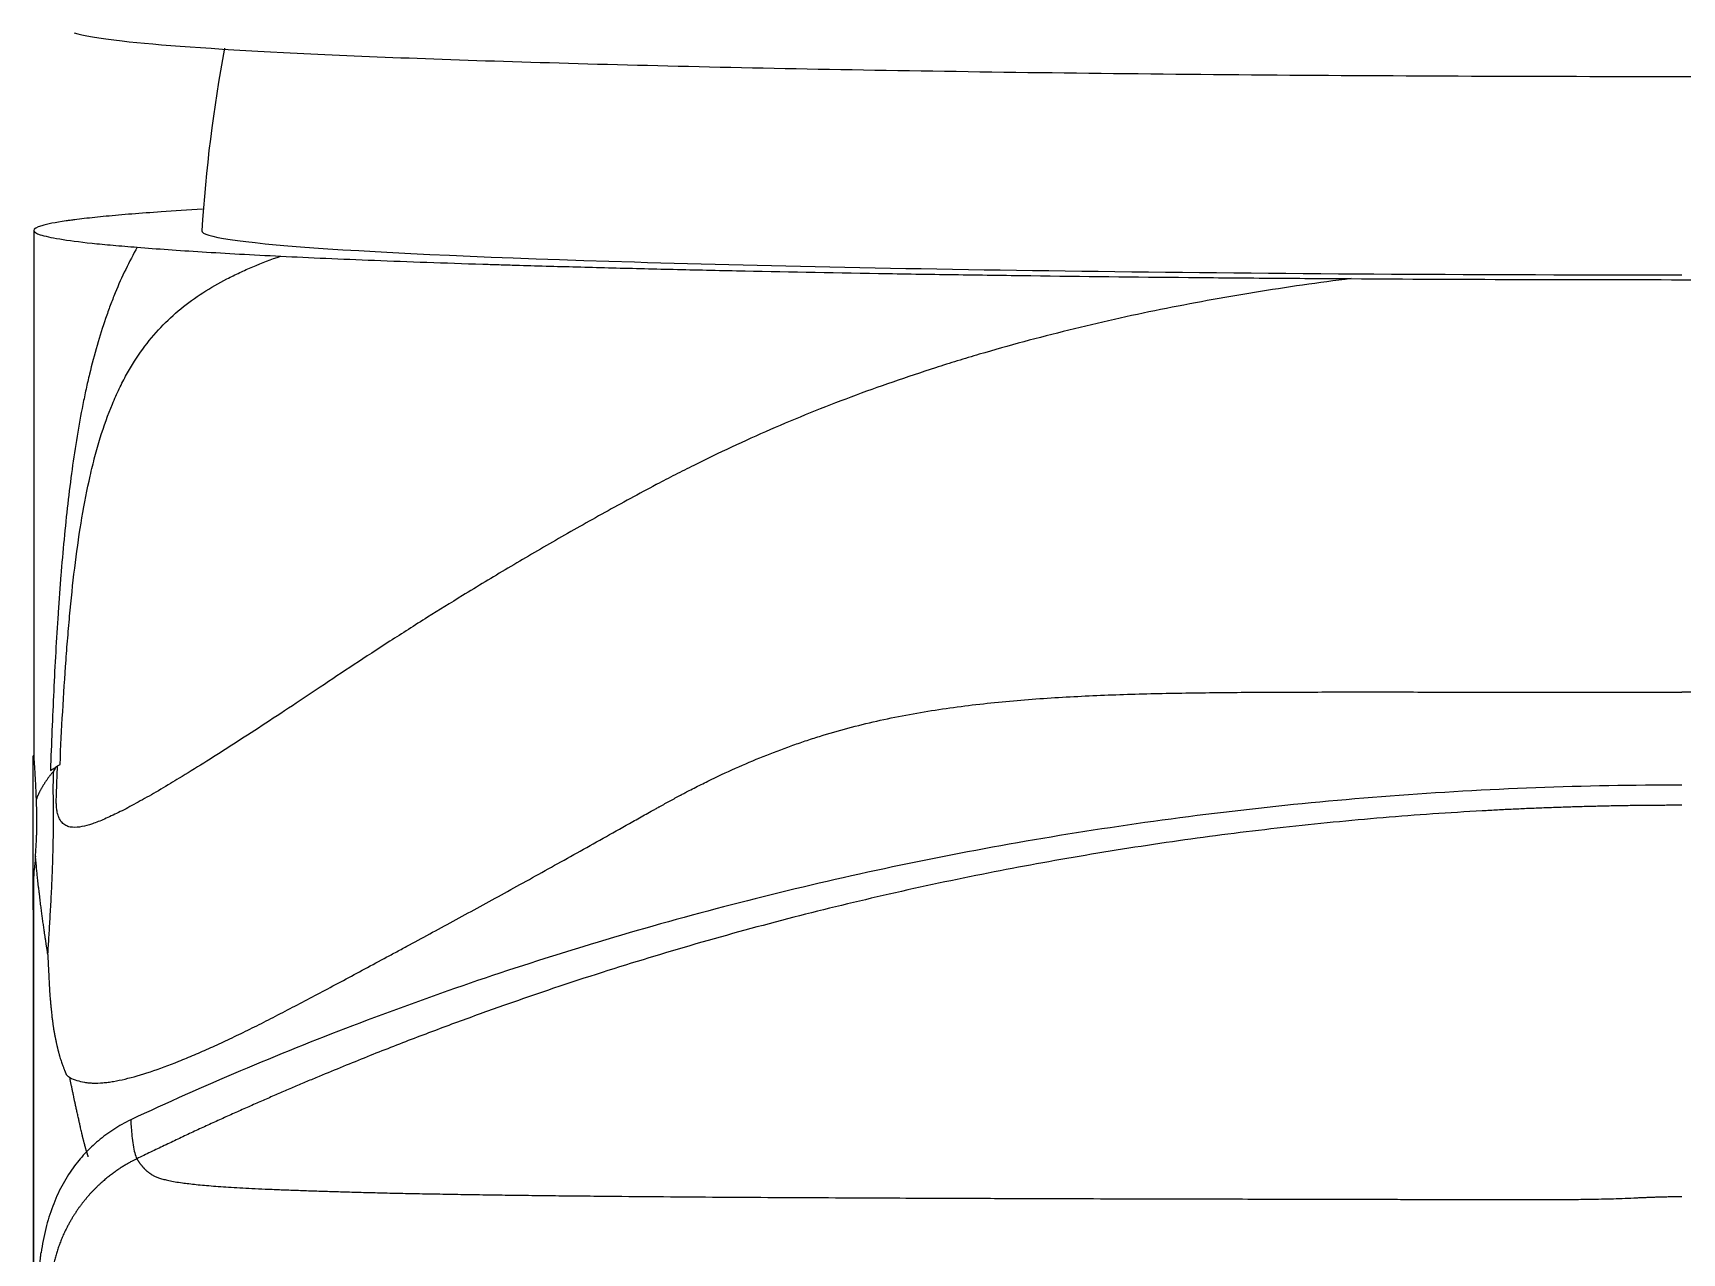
# Model space of a CAD drawing. Extents: x 0 to 790, y 0 to 579.
# Drawn here: x 170.18 to 194.69, y 318.75 to 336.9 of the extents above; entities that cross this region are included whole.
import ezdxf

# ---------------------------------------------------------------- set-up
doc = ezdxf.new("R2010")
doc.units = 0
doc.header["$LTSCALE"] = 10
doc.header["$MEASUREMENT"] = 0
doc.layers.add('1', color=7, linetype='CONTINUOUS')

msp = doc.modelspace()

# ---------------------------------------------------------------- linework, layer by layer
at = {"layer": '1', "color": 7, "linetype": 'Continuous', "lineweight": -3}
for p, q in [((170.193, 326.146), (170.181, 326.146)), ((170.181, 323.858), (170.19, 323.858))]:
    msp.add_line(p, q, dxfattribs=at)
msp.add_arc((194.69, 332.591), 22.042, 169.3342, 176.459, dxfattribs=at)
msp.add_ellipse((194.69, 333.951), major_axis=(-22, 0), ratio=0.029666, start_param=6.281368, end_param=7.853982, dxfattribs=at)
for points, knots in [([(170.793, 336.895), (170.918, 336.855), (171.527, 336.754), (173.668, 336.601), (177.524, 336.452), (182.555, 336.337), (188.411, 336.265), (194.691, 336.241), (200.969, 336.265), (206.83, 336.337), (211.855, 336.452), (215.716, 336.601), (217.854, 336.754), (218.462, 336.855), (218.587, 336.895)], [0, 0, 0, 0, 0.057207, 0.145766, 0.234324, 0.322883, 0.411441, 0.5, 0.588558, 0.677117, 0.765675, 0.854233, 0.942792, 1, 1, 1, 1]), ([(172.702, 334.275), (172.483, 334.262), (171.947, 334.227), (171.505, 334.192), (171.151, 334.158), (171.042, 334.147), (170.893, 334.129), (170.845, 334.124), (170.778, 334.115), (170.756, 334.112), (170.713, 334.106), (170.692, 334.103), (170.512, 334.077), (170.392, 334.053), (170.231, 334.006), (170.191, 333.983), (170.191, 333.959)], [0, 0, 0, 0, 0.133965, 0.350474, 0.350474, 0.458728, 0.458728, 0.512855, 0.512855, 0.539919, 0.539919, 0.566982, 0.566982, 0.783491, 0.783491, 1, 1, 1, 1]), ([(170.191, 333.959), (170.191, 333.937), (170.224, 333.916), (170.353, 333.874), (170.547, 333.832), (170.866, 333.79), (171.154, 333.759), (171.258, 333.749), (171.426, 333.734), (171.484, 333.729), (171.604, 333.719), (171.666, 333.714), (171.73, 333.709)], [0, 0, 0, 0, 0.25, 0.25, 0.5, 0.75, 0.75, 0.875, 0.875, 0.9375, 0.9375, 1, 1, 1, 1]), ([(171.73, 333.709), (171.611, 333.497), (171.501, 333.272), (171.377, 332.968), (171.353, 332.906), (171.317, 332.812), (171.306, 332.78), (171.283, 332.716), (171.226, 332.555), (171.173, 332.387), (171.093, 332.111), (171.056, 331.969), (171.003, 331.749), (170.986, 331.675), (170.961, 331.562), (170.953, 331.524), (170.937, 331.448), (170.929, 331.409), (170.86, 331.062), (170.807, 330.74), (170.715, 330.071), (170.676, 329.724), (170.625, 329.187), (170.609, 329.006), (170.587, 328.729), (170.58, 328.637), (170.567, 328.45), (170.56, 328.356), (170.528, 327.884), (170.507, 327.5), (170.47, 326.722), (170.454, 326.328), (170.44, 325.929)], [0, 0, 0, 0, 0.125, 0.125, 0.15625, 0.15625, 0.171875, 0.171875, 0.1875, 0.25, 0.25, 0.3125, 0.3125, 0.34375, 0.34375, 0.359375, 0.359375, 0.375, 0.375, 0.5, 0.5, 0.625, 0.625, 0.6875, 0.6875, 0.71875, 0.71875, 0.75, 0.75, 0.875, 0.875, 1, 1, 1, 1]), ([(171.73, 333.709), (171.876, 333.697), (172.028, 333.686), (172.349, 333.663), (172.518, 333.652), (173.049, 333.619), (173.438, 333.598), (173.863, 333.577)], [0, 0, 0, 0, 0.25, 0.25, 0.5, 0.5, 1, 1, 1, 1]), ([(170.583, 326.017), (170.594, 326.282), (170.607, 326.544), (170.637, 327.062), (170.653, 327.319), (170.676, 327.635), (170.681, 327.698), (170.691, 327.823), (170.706, 328.01), (170.722, 328.194), (170.757, 328.557), (170.782, 328.793), (170.84, 329.251), (170.872, 329.473), (170.944, 329.902), (170.985, 330.109), (171.041, 330.357), (171.053, 330.406), (171.076, 330.503), (171.089, 330.551), (171.126, 330.693), (171.153, 330.785), (171.235, 331.053), (171.295, 331.22), (171.377, 331.417), (171.393, 331.455), (171.427, 331.531), (171.445, 331.569), (171.498, 331.679), (171.534, 331.749), (171.647, 331.953), (171.727, 332.078), (171.897, 332.31), (171.986, 332.418), (172.175, 332.617), (172.274, 332.709), (172.483, 332.88), (172.592, 332.959), (172.82, 333.106), (172.94, 333.175), (173.095, 333.255), (173.126, 333.271), (173.189, 333.302), (173.285, 333.348), (173.383, 333.391), (173.583, 333.475), (173.721, 333.528), (173.863, 333.577)], [0, 0, 0, 0, 0.0625, 0.0625, 0.125, 0.125, 0.140625, 0.140625, 0.15625, 0.1875, 0.1875, 0.25, 0.25, 0.3125, 0.3125, 0.375, 0.375, 0.390625, 0.390625, 0.40625, 0.40625, 0.4375, 0.4375, 0.5, 0.5, 0.515625, 0.515625, 0.53125, 0.53125, 0.5625, 0.5625, 0.625, 0.625, 0.6875, 0.6875, 0.75, 0.75, 0.8125, 0.8125, 0.875, 0.875, 0.890625, 0.890625, 0.90625, 0.9375, 0.9375, 1, 1, 1, 1]), ([(173.863, 333.577), (174.293, 333.555), (174.758, 333.535), (175.508, 333.505), (176.027, 333.486), (176.58, 333.467), (176.938, 333.456), (177.01, 333.454), (177.155, 333.449), (177.228, 333.447), (177.45, 333.44), (177.599, 333.436), (178.051, 333.423), (178.667, 333.406), (179.629, 333.382), (180.296, 333.367), (181.315, 333.346), (182.02, 333.332), (183.115, 333.314), (183.487, 333.308), (184.243, 333.297), (184.625, 333.292), (185.778, 333.277), (186.56, 333.268), (187.751, 333.257), (188.551, 333.25), (189.364, 333.245), (189.773, 333.242)], [0, 0, 0, 0, 0.125, 0.125, 0.1875, 0.25, 0.25, 0.265625, 0.265625, 0.28125, 0.28125, 0.3125, 0.3125, 0.375, 0.4375, 0.5, 0.5, 0.625, 0.625, 0.6875, 0.6875, 0.75, 0.75, 0.875, 0.875, 0.9375, 1, 1, 1, 1]), ([(189.773, 333.242), (189.289, 333.182), (188.811, 333.114), (187.866, 332.96), (187.4, 332.875), (186.479, 332.689), (186.024, 332.587), (185.126, 332.365), (184.683, 332.246), (184.136, 332.085), (184.027, 332.052), (183.81, 331.986), (183.487, 331.884), (183.169, 331.778), (182.54, 331.56), (182.132, 331.407), (181.333, 331.084), (180.944, 330.914), (180.374, 330.649), (180.187, 330.558), (179.909, 330.42), (179.817, 330.373), (179.634, 330.279), (179.543, 330.231), (179.452, 330.184)], [0, 0, 0, 0, 0.125, 0.125, 0.25, 0.25, 0.375, 0.375, 0.5, 0.5, 0.53125, 0.53125, 0.5625, 0.625, 0.625, 0.75, 0.75, 0.875, 0.875, 0.9375, 0.9375, 0.96875, 0.96875, 1, 1, 1, 1]), ([(189.773, 333.242), (190.584, 333.237), (191.399, 333.233), (193.038, 333.228), (193.862, 333.227), (194.69, 333.227)], [0, 0, 0, 0, 0.5, 0.5, 1, 1, 1, 1]), ([(194.69, 333.227), (195.518, 333.227), (196.342, 333.228), (197.981, 333.233), (198.796, 333.237), (199.608, 333.242)], [0, 0, 0, 0, 0.5, 0.5, 1, 1, 1, 1]), ([(179.452, 330.184), (179.45, 330.182), (179.447, 330.181), (179.185, 330.042), (178.931, 329.904), (178.431, 329.627), (178.186, 329.489), (177.706, 329.213), (177.471, 329.075), (177.011, 328.801), (176.785, 328.665), (176.389, 328.422), (176.215, 328.314), (175.854, 328.087), (175.667, 327.968), (175.302, 327.733), (175.125, 327.617), (174.781, 327.39), (174.614, 327.278), (174.29, 327.061), (174.132, 326.956), (173.825, 326.753), (173.676, 326.655), (173.387, 326.467), (173.247, 326.376), (172.976, 326.202), (172.845, 326.119), (172.593, 325.961), (172.471, 325.886), (172.31, 325.788), (172.267, 325.762), (172.126, 325.677), (172.031, 325.621), (171.85, 325.517), (171.764, 325.469), (171.601, 325.38), (171.524, 325.34), (171.378, 325.268), (171.309, 325.236), (171.18, 325.18), (171.12, 325.156), (171.008, 325.118), (170.956, 325.104), (170.857, 325.085), (170.812, 325.081), (170.744, 325.086), (170.72, 325.09), (170.676, 325.105), (170.657, 325.116), (170.621, 325.144), (170.605, 325.161), (170.585, 325.192), (170.58, 325.2), (170.568, 325.224), (170.561, 325.241), (170.549, 325.28), (170.543, 325.3), (170.536, 325.344), (170.533, 325.365), (170.529, 325.403), (170.529, 325.416), (170.528, 325.439), (170.527, 325.45), (170.527, 325.469), (170.527, 325.478), (170.527, 325.5), (170.528, 325.513), (170.531, 325.625), (170.535, 325.721), (170.541, 325.876), (170.543, 325.934), (170.546, 325.992)], [0, 0, 0, 0, 0.000508, 0.000508, 0.052823, 0.052823, 0.105063, 0.105063, 0.157204, 0.157204, 0.209232, 0.209232, 0.250735, 0.250735, 0.297467, 0.297467, 0.343818, 0.343818, 0.389805, 0.389805, 0.43549, 0.43549, 0.480896, 0.480896, 0.525985, 0.525985, 0.570722, 0.570722, 0.615071, 0.615071, 0.631659, 0.631659, 0.670015, 0.670015, 0.707823, 0.707823, 0.745, 0.745, 0.781442, 0.781442, 0.817028, 0.817028, 0.851616, 0.851616, 0.88639, 0.88639, 0.907025, 0.907025, 0.926147, 0.926147, 0.943556, 0.943556, 0.948965, 0.948965, 0.957904, 0.957904, 0.965074, 0.965074, 0.969821, 0.969821, 0.971935, 0.971935, 0.973466, 0.973466, 0.97468, 0.97468, 0.97659, 0.97659, 0.991186, 0.991186, 1, 1, 1, 1]), ([(179.805, 325.563), (179.807, 325.564), (179.809, 325.565), (179.813, 325.567), (179.82, 325.571), (179.835, 325.578), (179.864, 325.594), (179.923, 325.625), (180.042, 325.686), (180.279, 325.805), (180.484, 325.901), (180.895, 326.085), (181.171, 326.196), (181.52, 326.321), (181.59, 326.345), (181.73, 326.392), (181.94, 326.46), (182.152, 326.521), (182.577, 326.634), (182.863, 326.698), (183.442, 326.807), (183.734, 326.852), (184.325, 326.927), (184.621, 326.957), (185.218, 327.004), (185.519, 327.023), (185.972, 327.044), (186.124, 327.051), (186.429, 327.061), (186.735, 327.071), (187.043, 327.077), (187.353, 327.083), (187.509, 327.085), (187.978, 327.091), (188.294, 327.093), (188.933, 327.096), (189.256, 327.096), (189.746, 327.097), (189.91, 327.097), (190.158, 327.097), (190.241, 327.097), (190.407, 327.097), (190.491, 327.097), (190.742, 327.096), (190.91, 327.096), (191.249, 327.095), (191.419, 327.095), (191.93, 327.094), (192.272, 327.093), (192.958, 327.093), (193.302, 327.093), (193.994, 327.094), (194.342, 327.094), (194.69, 327.094)], [0, 0, 0, 0, 0.000488, 0.000488, 0.000977, 0.001953, 0.003906, 0.007813, 0.015625, 0.03125, 0.0625, 0.0625, 0.125, 0.125, 0.140625, 0.140625, 0.15625, 0.1875, 0.1875, 0.25, 0.25, 0.3125, 0.3125, 0.375, 0.375, 0.4375, 0.4375, 0.46875, 0.46875, 0.5, 0.53125, 0.53125, 0.5625, 0.5625, 0.625, 0.625, 0.6875, 0.6875, 0.71875, 0.71875, 0.734375, 0.734375, 0.75, 0.75, 0.78125, 0.78125, 0.8125, 0.8125, 0.875, 0.875, 0.9375, 0.9375, 1, 1, 1, 1]), ([(209.576, 325.563), (209.573, 325.564), (209.571, 325.565), (209.567, 325.567), (209.561, 325.571), (209.546, 325.578), (209.516, 325.594), (209.457, 325.625), (209.339, 325.686), (209.101, 325.805), (208.897, 325.901), (208.486, 326.085), (208.209, 326.196), (207.861, 326.321), (207.791, 326.345), (207.651, 326.392), (207.441, 326.46), (207.229, 326.521), (206.803, 326.634), (206.517, 326.698), (205.939, 326.807), (205.647, 326.852), (205.056, 326.927), (204.759, 326.957), (204.162, 327.004), (203.862, 327.023), (203.408, 327.044), (203.257, 327.051), (202.952, 327.061), (202.646, 327.071), (202.337, 327.077), (202.027, 327.083), (201.872, 327.085), (201.403, 327.091), (201.087, 327.093), (200.448, 327.096), (200.125, 327.096), (199.635, 327.097), (199.471, 327.097), (199.223, 327.097), (199.14, 327.097), (198.973, 327.097), (198.89, 327.097), (198.639, 327.096), (198.47, 327.096), (198.131, 327.095), (197.961, 327.095), (197.451, 327.094), (197.109, 327.093), (196.423, 327.093), (196.078, 327.093), (195.386, 327.094), (195.039, 327.094), (194.69, 327.094)], [0, 0, 0, 0, 0.000488, 0.000488, 0.000977, 0.001953, 0.003906, 0.007813, 0.015625, 0.03125, 0.0625, 0.0625, 0.125, 0.125, 0.140625, 0.140625, 0.15625, 0.1875, 0.1875, 0.25, 0.25, 0.3125, 0.3125, 0.375, 0.375, 0.4375, 0.4375, 0.46875, 0.46875, 0.5, 0.53125, 0.53125, 0.5625, 0.5625, 0.625, 0.625, 0.6875, 0.6875, 0.71875, 0.71875, 0.734375, 0.734375, 0.75, 0.75, 0.78125, 0.78125, 0.8125, 0.8125, 0.875, 0.875, 0.9375, 0.9375, 1, 1, 1, 1]), ([(170.181, 324.076), (170.181, 324.121), (170.181, 324.17), (170.181, 324.253), (170.181, 324.281), (170.181, 324.326), (170.181, 324.341), (170.181, 324.373), (170.181, 324.388), (170.181, 324.468), (170.181, 324.535), (170.181, 324.623), (170.181, 324.641), (170.181, 324.677), (170.181, 324.695), (170.181, 324.75), (170.181, 324.786), (170.181, 324.897), (170.181, 324.971), (170.181, 325.065), (170.181, 325.084), (170.181, 325.122), (170.181, 325.14), (170.181, 325.196), (170.181, 325.233), (170.181, 325.305), (170.181, 325.359), (170.181, 325.412), (170.181, 325.446), (170.181, 325.464), (170.181, 325.549), (170.181, 325.614), (170.181, 325.704), (170.181, 325.733), (170.181, 325.776), (170.181, 325.79), (170.181, 325.816), (170.181, 325.829), (170.181, 325.893), (170.181, 325.938), (170.181, 325.987), (170.181, 325.996), (170.181, 326.015), (170.181, 326.023), (170.181, 326.048), (170.181, 326.062), (170.181, 326.101), (170.181, 326.12), (170.181, 326.138), (170.181, 326.142), (170.181, 326.145), (170.181, 326.146), (170.181, 326.146)], [0, 0, 0, 0, 0.078154, 0.078154, 0.117231, 0.117231, 0.13677, 0.13677, 0.156308, 0.156308, 0.234462, 0.234462, 0.254001, 0.254001, 0.273539, 0.273539, 0.312616, 0.312616, 0.390771, 0.390771, 0.410309, 0.410309, 0.429848, 0.429848, 0.468925, 0.468925, 0.508002, 0.52754, 0.52754, 0.547079, 0.547079, 0.625233, 0.625233, 0.66431, 0.66431, 0.683848, 0.683848, 0.703387, 0.703387, 0.781541, 0.781541, 0.80108, 0.80108, 0.820618, 0.820618, 0.859695, 0.859695, 0.937849, 0.937849, 0.976926, 0.976926, 1, 1, 1, 1]), ([(170.232, 325.502), (170.229, 325.561), (170.227, 325.617), (170.223, 325.697), (170.222, 325.722), (170.22, 325.76), (170.22, 325.772), (170.218, 325.796), (170.218, 325.808), (170.215, 325.865), (170.212, 325.907), (170.209, 325.962), (170.207, 325.98), (170.206, 326.004), (170.205, 326.012), (170.204, 326.027), (170.204, 326.034), (170.201, 326.069), (170.199, 326.091), (170.197, 326.116), (170.196, 326.123), (170.195, 326.134), (170.194, 326.139), (170.193, 326.145), (170.193, 326.146), (170.192, 326.146)], [0, 0, 0, 0, 0.153572, 0.153572, 0.230357, 0.230357, 0.26875, 0.26875, 0.307143, 0.307143, 0.460715, 0.460715, 0.5375, 0.5375, 0.575893, 0.575893, 0.614286, 0.614286, 0.767858, 0.767858, 0.844643, 0.844643, 0.921429, 0.921429, 1, 1, 1, 1]), ([(170.484, 325.917), (170.481, 325.913), (170.475, 325.906), (170.465, 325.895), (170.455, 325.882), (170.444, 325.869), (170.433, 325.854), (170.422, 325.839), (170.41, 325.822), (170.397, 325.805), (170.384, 325.787), (170.373, 325.77), (170.363, 325.755), (170.354, 325.742), (170.346, 325.728), (170.337, 325.715), (170.329, 325.702), (170.321, 325.689), (170.314, 325.676), (170.307, 325.664), (170.299, 325.651), (170.292, 325.638), (170.286, 325.626), (170.279, 325.613), (170.273, 325.6), (170.267, 325.588), (170.261, 325.576), (170.256, 325.563), (170.25, 325.551), (170.245, 325.539), (170.24, 325.527), (170.236, 325.515), (170.233, 325.507), (170.231, 325.503)], [0, 0, 0, 0, 0.02436, 0.050936, 0.079728, 0.110737, 0.143965, 0.179411, 0.217078, 0.256967, 0.29908, 0.343418, 0.374673, 0.405932, 0.437198, 0.468469, 0.499746, 0.53103, 0.562322, 0.59362, 0.624927, 0.656242, 0.687566, 0.718898, 0.75024, 0.781592, 0.812954, 0.844327, 0.875711, 0.907107, 0.938401, 0.969198, 1, 1, 1, 1]), ([(170.479, 325.767), (170.478, 325.752), (170.478, 325.736), (170.478, 325.706), (170.478, 325.691), (170.478, 325.644), (170.478, 325.613), (170.478, 325.551), (170.479, 325.52), (170.48, 325.458), (170.48, 325.427), (170.481, 325.335), (170.481, 325.273), (170.48, 325.151), (170.48, 325.09), (170.478, 324.908), (170.476, 324.79), (170.471, 324.615), (170.468, 324.529), (170.465, 324.431), (170.463, 324.39), (170.462, 324.362), (170.461, 324.349), (170.456, 324.225), (170.451, 324.119), (170.443, 323.964), (170.44, 323.914), (170.435, 323.815), (170.432, 323.766), (170.424, 323.625), (170.418, 323.535), (170.408, 323.362), (170.403, 323.279), (170.398, 323.199)], [0, 0, 0, 0, 0.015625, 0.015625, 0.03125, 0.03125, 0.0625, 0.0625, 0.09375, 0.09375, 0.125, 0.125, 0.1875, 0.1875, 0.25, 0.25, 0.375, 0.375, 0.4375, 0.46875, 0.484375, 0.484375, 0.5, 0.5, 0.625, 0.625, 0.6875, 0.6875, 0.75, 0.75, 0.875, 0.875, 1, 1, 1, 1]), ([(170.217, 324.656), (170.223, 324.725), (170.228, 324.795), (170.232, 324.885), (170.233, 324.903), (170.234, 324.94), (170.235, 324.958), (170.237, 325.013), (170.237, 325.049), (170.239, 325.157), (170.239, 325.228), (170.237, 325.316), (170.236, 325.334), (170.236, 325.368), (170.235, 325.386), (170.233, 325.437), (170.232, 325.47), (170.231, 325.502)], [0, 0, 0, 0, 0.25, 0.25, 0.3125, 0.3125, 0.375, 0.375, 0.5, 0.5, 0.75, 0.75, 0.8125, 0.8125, 0.875, 0.875, 1, 1, 1, 1]), ([(194.69, 325.712), (193.236, 325.712), (190.387, 325.604), (186.215, 325.133), (182.239, 324.387), (178.474, 323.393), (174.931, 322.18), (172.708, 321.237), (171.633, 320.736)], [0, 0, 0, 0, 0.178453, 0.351815, 0.520336, 0.684309, 0.844067, 1, 1, 1, 1]), ([(179.498, 325.395), (179.548, 325.422), (179.6, 325.45), (179.702, 325.506), (179.753, 325.535), (179.805, 325.563)], [0, 0, 0, 0, 0.5, 0.5, 1, 1, 1, 1]), ([(170.729, 321.364), (170.794, 321.33), (170.867, 321.307), (170.968, 321.29), (170.989, 321.287), (171.032, 321.283), (171.054, 321.282), (171.122, 321.28), (171.17, 321.282), (171.246, 321.288), (171.271, 321.291), (171.324, 321.298), (171.351, 321.302), (171.433, 321.316), (171.603, 321.351), (171.791, 321.406), (172.059, 321.495), (172.2, 321.547), (172.425, 321.637), (172.502, 321.668), (172.62, 321.719), (172.66, 321.736), (172.741, 321.772), (172.782, 321.79), (172.906, 321.846), (172.99, 321.885), (173.162, 321.966), (173.25, 322.008), (173.428, 322.095), (173.519, 322.14), (173.704, 322.234), (173.798, 322.283), (173.988, 322.382), (174.086, 322.433), (174.283, 322.536), (174.383, 322.589), (174.688, 322.752), (174.898, 322.864), (175.221, 323.038), (175.331, 323.097), (175.497, 323.186), (175.553, 323.216), (175.665, 323.277), (175.946, 323.429), (176.235, 323.585), (176.706, 323.842), (176.945, 323.973), (177.433, 324.241), (177.681, 324.379), (178.186, 324.659), (178.442, 324.802), (178.833, 325.021), (179.03, 325.132), (179.263, 325.263), (179.379, 325.328), (179.438, 325.361), (179.467, 325.378), (179.482, 325.386), (179.488, 325.39), (179.493, 325.392), (179.495, 325.393), (179.497, 325.394)], [0, 0, 0, 0, 0.0625, 0.0625, 0.078125, 0.078125, 0.09375, 0.09375, 0.125, 0.125, 0.140625, 0.140625, 0.15625, 0.15625, 0.1875, 0.25, 0.25, 0.3125, 0.3125, 0.34375, 0.34375, 0.359375, 0.359375, 0.375, 0.375, 0.40625, 0.40625, 0.4375, 0.4375, 0.46875, 0.46875, 0.5, 0.5, 0.53125, 0.53125, 0.5625, 0.5625, 0.625, 0.625, 0.65625, 0.65625, 0.671875, 0.671875, 0.6875, 0.75, 0.75, 0.8125, 0.8125, 0.875, 0.875, 0.9375, 0.9375, 0.96875, 0.984375, 0.992188, 0.996094, 0.998047, 0.999023, 0.999512, 0.999512, 1, 1, 1, 1]), ([(194.69, 325.412), (194.652, 325.412), (194.576, 325.412), (194.462, 325.411), (194.348, 325.411), (194.234, 325.41), (194.12, 325.409), (194.006, 325.407), (193.892, 325.406), (193.778, 325.404), (193.664, 325.402), (193.55, 325.399), (193.436, 325.397), (193.321, 325.394), (193.207, 325.391), (193.093, 325.388), (192.979, 325.384), (192.864, 325.38), (192.75, 325.376), (192.636, 325.372), (192.522, 325.367), (192.407, 325.363), (192.293, 325.358), (192.179, 325.352), (192.064, 325.347), (191.95, 325.341), (191.835, 325.335), (191.514, 325.317), (190.984, 325.284), (190.246, 325.228), (189.506, 325.16), (188.522, 325.057), (187.292, 324.902), (185.829, 324.676), (184.364, 324.408), (182.919, 324.1), (181.471, 323.749), (180.047, 323.361), (178.618, 322.927), (177.454, 322.536), (176.525, 322.202), (175.84, 321.945), (175.14, 321.671), (174.609, 321.454), (174.249, 321.303), (174.066, 321.225), (173.881, 321.146), (173.693, 321.064), (173.505, 320.982), (173.314, 320.897), (173.121, 320.811), (172.927, 320.723), (172.731, 320.633), (172.533, 320.541), (172.333, 320.448), (172.132, 320.352), (171.929, 320.255), (171.793, 320.189), (171.725, 320.156)], [0, 0, 0, 0, 0.004795, 0.009592, 0.014389, 0.019188, 0.023987, 0.028788, 0.03359, 0.038393, 0.043197, 0.048002, 0.052808, 0.057615, 0.062424, 0.067233, 0.072044, 0.076855, 0.081668, 0.086481, 0.091296, 0.096111, 0.100928, 0.105746, 0.110565, 0.115384, 0.120205, 0.125027, 0.156047, 0.187203, 0.218496, 0.249924, 0.312011, 0.375033, 0.436836, 0.500003, 0.561545, 0.624957, 0.686262, 0.750078, 0.780035, 0.810838, 0.842486, 0.87498, 0.883269, 0.891657, 0.900144, 0.90873, 0.917414, 0.926196, 0.935077, 0.944057, 0.953135, 0.962311, 0.971586, 0.980959, 0.99043, 1, 1, 1, 1]), ([(170.217, 324.656), (170.215, 324.623), (170.212, 324.591), (170.207, 324.543), (170.206, 324.527), (170.203, 324.496), (170.201, 324.481), (170.193, 324.404), (170.19, 324.346), (170.19, 324.292)], [0, 0, 0, 0, 0.25, 0.25, 0.375, 0.375, 0.5, 0.5, 1, 1, 1, 1]), ([(170.401, 323.2), (170.398, 323.219), (170.392, 323.257), (170.383, 323.311), (170.375, 323.364), (170.368, 323.414), (170.36, 323.462), (170.352, 323.519), (170.343, 323.585), (170.332, 323.66), (170.321, 323.737), (170.311, 323.815), (170.3, 323.899), (170.289, 323.989), (170.279, 324.071), (170.271, 324.136), (170.266, 324.177), (170.262, 324.214), (170.257, 324.254), (170.252, 324.301), (170.247, 324.346), (170.243, 324.388), (170.239, 324.428), (170.235, 324.465), (170.232, 324.5), (170.229, 324.532), (170.226, 324.562), (170.224, 324.589), (170.221, 324.613), (170.219, 324.635), (170.218, 324.649), (170.217, 324.655)], [0, 0, 0, 0, 0.03992, 0.078237, 0.114883, 0.14985, 0.183132, 0.214723, 0.266604, 0.31848, 0.370357, 0.422794, 0.479126, 0.53995, 0.605318, 0.646223, 0.672228, 0.68938, 0.723232, 0.755675, 0.786447, 0.815543, 0.842954, 0.868676, 0.892703, 0.914962, 0.935396, 0.954119, 0.971128, 0.986423, 1, 1, 1, 1]), ([(170.19, 324.292), (170.19, 324.278), (170.19, 324.265), (170.19, 324.239), (170.19, 324.227), (170.19, 324.189), (170.19, 324.166), (170.19, 324.098), (170.19, 324.058), (170.19, 324.005), (170.19, 323.989), (170.19, 323.959), (170.19, 323.945), (170.19, 323.909), (170.19, 323.89), (170.19, 323.874), (170.19, 323.871), (170.19, 323.867), (170.19, 323.861), (170.19, 323.858), (170.19, 323.858), (170.19, 323.858), (170.19, 323.858)], [0, 0, 0, 0, 0.049578, 0.049578, 0.099157, 0.099157, 0.198314, 0.198314, 0.396627, 0.396627, 0.495784, 0.495784, 0.594941, 0.594941, 0.793255, 0.793255, 0.842833, 0.842833, 0.892412, 0.991569, 0.991569, 1, 1, 1, 1]), ([(170.19, 317.975), (170.19, 317.979), (170.19, 317.986), (170.19, 317.996), (170.19, 318.007), (170.19, 318.017), (170.19, 318.029), (170.19, 318.04), (170.19, 318.051), (170.19, 318.063), (170.19, 318.075), (170.19, 318.087), (170.19, 318.099), (170.19, 318.112), (170.19, 318.125), (170.19, 318.138), (170.19, 318.151), (170.19, 318.164), (170.19, 318.178), (170.19, 318.192), (170.19, 318.206), (170.19, 318.22), (170.19, 318.235), (170.19, 318.249), (170.19, 318.264), (170.19, 318.279), (170.19, 318.295), (170.19, 318.31), (170.19, 318.326), (170.19, 318.342), (170.19, 318.358), (170.19, 318.375), (170.19, 318.391), (170.19, 318.408), (170.19, 318.425), (170.19, 318.442), (170.19, 318.46), (170.19, 318.478), (170.19, 318.495), (170.19, 318.514), (170.19, 318.532), (170.19, 318.551), (170.19, 318.569), (170.19, 318.588), (170.19, 318.607), (170.19, 318.627), (170.19, 318.647), (170.19, 318.666), (170.19, 318.686), (170.19, 318.707), (170.19, 318.727), (170.19, 318.748), (170.19, 318.769), (170.19, 318.79), (170.19, 318.896), (170.19, 319.099), (170.19, 319.427), (170.19, 319.789), (170.19, 320.182), (170.19, 320.605), (170.19, 321.057), (170.19, 321.543), (170.19, 322.056), (170.19, 322.595), (170.19, 323.015), (170.19, 323.304), (170.19, 323.448), (170.19, 323.595), (170.19, 323.72), (170.19, 323.827), (170.19, 323.921), (170.19, 324.031), (170.19, 324.156), (170.19, 324.245), (170.19, 324.292)], [0, 0, 0, 0, 0.004687, 0.009375, 0.014065, 0.018756, 0.023449, 0.028144, 0.03284, 0.037538, 0.042238, 0.046939, 0.051643, 0.056348, 0.061055, 0.065763, 0.070474, 0.075187, 0.079901, 0.084618, 0.089336, 0.094057, 0.09878, 0.103505, 0.108232, 0.112961, 0.117693, 0.122427, 0.127163, 0.131901, 0.136642, 0.141385, 0.146131, 0.150879, 0.155629, 0.160382, 0.165138, 0.169896, 0.174657, 0.17942, 0.184186, 0.188955, 0.193726, 0.198501, 0.203278, 0.208057, 0.21284, 0.217626, 0.222414, 0.227206, 0.232, 0.236797, 0.241598, 0.246401, 0.251208, 0.313105, 0.37536, 0.438032, 0.501184, 0.563216, 0.625874, 0.689209, 0.753273, 0.815777, 0.87945, 0.89511, 0.910852, 0.926678, 0.942588, 0.95084, 0.960707, 0.97219, 0.985287, 1, 1, 1, 1]), ([(170.181, 323.858), (170.181, 323.858), (170.181, 323.858), (170.181, 323.859), (170.181, 323.86), (170.181, 323.864), (170.181, 323.866), (170.181, 323.873), (170.181, 323.88), (170.181, 323.898), (170.181, 323.913), (170.181, 323.933), (170.181, 323.947), (170.181, 323.954), (170.181, 323.994), (170.181, 324.032), (170.181, 324.076)], [0, 0, 0, 0, 0.059575, 0.059575, 0.137944, 0.137944, 0.216312, 0.216312, 0.37305, 0.37305, 0.529787, 0.608156, 0.608156, 0.686525, 0.686525, 1, 1, 1, 1]), ([(170.398, 323.199), (170.398, 323.197), (170.399, 323.192), (170.4, 323.184), (170.4, 323.175), (170.401, 323.164), (170.402, 323.152), (170.402, 323.139), (170.403, 323.125), (170.404, 323.11), (170.405, 323.094), (170.405, 323.076), (170.406, 323.058), (170.407, 323.04), (170.409, 323.01), (170.411, 322.968), (170.414, 322.912), (170.416, 322.863), (170.418, 322.82), (170.42, 322.784), (170.422, 322.745), (170.425, 322.703), (170.427, 322.66), (170.43, 322.614), (170.433, 322.572), (170.436, 322.534), (170.439, 322.503), (170.441, 322.473), (170.444, 322.446), (170.447, 322.42), (170.449, 322.397), (170.452, 322.375), (170.454, 322.355), (170.456, 322.337), (170.458, 322.312), (170.461, 322.281), (170.465, 322.247), (170.469, 322.218), (170.472, 322.194), (170.475, 322.172), (170.477, 322.149), (170.48, 322.126), (170.483, 322.108), (170.485, 322.093), (170.487, 322.083), (170.488, 322.076), (170.489, 322.07), (170.49, 322.064), (170.492, 322.056), (170.493, 322.048), (170.495, 322.039), (170.497, 322.03), (170.499, 322.021), (170.5, 322.011), (170.502, 322.001), (170.504, 321.991), (170.506, 321.98), (170.509, 321.969), (170.511, 321.958), (170.513, 321.946), (170.515, 321.935), (170.518, 321.922), (170.521, 321.91), (170.523, 321.897), (170.526, 321.884), (170.529, 321.871), (170.532, 321.858), (170.535, 321.844), (170.538, 321.83), (170.541, 321.816), (170.545, 321.802), (170.548, 321.788), (170.552, 321.773), (170.556, 321.758), (170.56, 321.743), (170.564, 321.728), (170.568, 321.713), (170.572, 321.697), (170.577, 321.682), (170.583, 321.658), (170.593, 321.629), (170.604, 321.595), (170.614, 321.566), (170.624, 321.54), (170.632, 321.518), (170.639, 321.499), (170.645, 321.483), (170.649, 321.473), (170.651, 321.468), (170.651, 321.466), (170.652, 321.464), (170.653, 321.462), (170.653, 321.46), (170.654, 321.459), (170.655, 321.457), (170.655, 321.455), (170.656, 321.453), (170.657, 321.451), (170.657, 321.45), (170.658, 321.448), (170.659, 321.446), (170.659, 321.444), (170.66, 321.443), (170.661, 321.441), (170.662, 321.439), (170.662, 321.437), (170.663, 321.435), (170.664, 321.434), (170.664, 321.432), (170.665, 321.43), (170.666, 321.428), (170.667, 321.427), (170.667, 321.425), (170.668, 321.423), (170.669, 321.421), (170.67, 321.419), (170.671, 321.418), (170.671, 321.416), (170.672, 321.414), (170.673, 321.412), (170.674, 321.41), (170.675, 321.408), (170.677, 321.406), (170.68, 321.403), (170.683, 321.399), (170.687, 321.395), (170.692, 321.391), (170.698, 321.386), (170.704, 321.381), (170.712, 321.376), (170.72, 321.37), (170.726, 321.366), (170.729, 321.364)], [0, 0, 0, 0, 0.003067, 0.006548, 0.010441, 0.014744, 0.019452, 0.024561, 0.030067, 0.035964, 0.042247, 0.048918, 0.055947, 0.063326, 0.071049, 0.091785, 0.11406, 0.137876, 0.151738, 0.166793, 0.183027, 0.200417, 0.218941, 0.238589, 0.259353, 0.274784, 0.289354, 0.303079, 0.315974, 0.328049, 0.339316, 0.349783, 0.359456, 0.368344, 0.37645, 0.396163, 0.413225, 0.427659, 0.439484, 0.44871, 0.46248, 0.474226, 0.483954, 0.49166, 0.497355, 0.501046, 0.50274, 0.507128, 0.511714, 0.516496, 0.521475, 0.526651, 0.532022, 0.537589, 0.54335, 0.549306, 0.555456, 0.5618, 0.568338, 0.57507, 0.581995, 0.589114, 0.596425, 0.603929, 0.611625, 0.619514, 0.627595, 0.635868, 0.644333, 0.65299, 0.661839, 0.67088, 0.680113, 0.689537, 0.699154, 0.708962, 0.718963, 0.729156, 0.739541, 0.750118, 0.77625, 0.799963, 0.821268, 0.840169, 0.856673, 0.870782, 0.882497, 0.891821, 0.893122, 0.894428, 0.895737, 0.897051, 0.898368, 0.89969, 0.901016, 0.902346, 0.903681, 0.905019, 0.906362, 0.907708, 0.909059, 0.910414, 0.911773, 0.913136, 0.914503, 0.915875, 0.91725, 0.91863, 0.920014, 0.921402, 0.922794, 0.92419, 0.925591, 0.926995, 0.928404, 0.929817, 0.931234, 0.932655, 0.93408, 0.935509, 0.936943, 0.938781, 0.941396, 0.944791, 0.948965, 0.953918, 0.959651, 0.966163, 0.973455, 0.981525, 0.990373, 1, 1, 1, 1]), ([(171.003, 320.186), (171.002, 320.188), (171, 320.194), (170.997, 320.204), (170.993, 320.216), (170.99, 320.227), (170.986, 320.239), (170.982, 320.251), (170.979, 320.262), (170.975, 320.274), (170.972, 320.285), (170.968, 320.297), (170.965, 320.308), (170.962, 320.32), (170.958, 320.332), (170.955, 320.343), (170.952, 320.355), (170.949, 320.366), (170.946, 320.377), (170.943, 320.389), (170.94, 320.4), (170.937, 320.412), (170.934, 320.423), (170.931, 320.434), (170.928, 320.445), (170.925, 320.456), (170.923, 320.467), (170.92, 320.478), (170.917, 320.489), (170.915, 320.5), (170.912, 320.511), (170.91, 320.522), (170.907, 320.532), (170.903, 320.551), (170.897, 320.578), (170.888, 320.618), (170.878, 320.664), (170.866, 320.717), (170.853, 320.777), (170.838, 320.84), (170.824, 320.903), (170.812, 320.961), (170.8, 321.013), (170.79, 321.059), (170.78, 321.107), (170.77, 321.157), (170.759, 321.211), (170.748, 321.263), (170.738, 321.313), (170.732, 321.345), (170.729, 321.361)], [0, 0, 0, 0, 0.008133, 0.021805, 0.035337, 0.048729, 0.061981, 0.075094, 0.088067, 0.1009, 0.113594, 0.126148, 0.138563, 0.150837, 0.162973, 0.174968, 0.186825, 0.198541, 0.210118, 0.221555, 0.232853, 0.244011, 0.25503, 0.26591, 0.276651, 0.287252, 0.297713, 0.308035, 0.318218, 0.32826, 0.338163, 0.347927, 0.357551, 0.367035, 0.396628, 0.431242, 0.470887, 0.515576, 0.565324, 0.618961, 0.668861, 0.713652, 0.753322, 0.787856, 0.817239, 0.858184, 0.896939, 0.933498, 0.967854, 1, 1, 1, 1]), ([(171.633, 320.736), (171.633, 320.736), (171.634, 320.711), (171.638, 320.65), (171.646, 320.542), (171.665, 320.355), (171.701, 320.198), (171.725, 320.156)], [0, 0, 0, 0, 0.16581, 0.332648, 0.332648, 0.666324, 1, 1, 1, 1]), ([(171.726, 320.156), (171.719, 320.153), (171.705, 320.146), (171.685, 320.136), (171.664, 320.125), (171.643, 320.114), (171.62, 320.102), (171.598, 320.089), (171.575, 320.076), (171.551, 320.062), (171.527, 320.047), (171.503, 320.032), (171.478, 320.016), (171.453, 319.999), (171.427, 319.982), (171.401, 319.963), (171.374, 319.944), (171.347, 319.924), (171.32, 319.903), (171.292, 319.881), (171.264, 319.859), (171.236, 319.835), (171.208, 319.81), (171.18, 319.785), (171.151, 319.758), (171.122, 319.73), (171.093, 319.701), (171.064, 319.671), (171.035, 319.64), (171.006, 319.608), (170.978, 319.575), (170.949, 319.54), (170.921, 319.504), (170.892, 319.467), (170.864, 319.429), (170.837, 319.39), (170.81, 319.349), (170.783, 319.308), (170.757, 319.265), (170.731, 319.22), (170.706, 319.175), (170.678, 319.121), (170.647, 319.059), (170.616, 318.988), (170.588, 318.918), (170.562, 318.849), (170.539, 318.78), (170.519, 318.711), (170.501, 318.643), (170.485, 318.576), (170.472, 318.51), (170.461, 318.446), (170.452, 318.382), (170.445, 318.319), (170.439, 318.258), (170.436, 318.198), (170.434, 318.14), (170.433, 318.083), (170.434, 318.028), (170.436, 317.974), (170.439, 317.921), (170.444, 317.87), (170.449, 317.821), (170.455, 317.773), (170.462, 317.727), (170.467, 317.696), (170.47, 317.681)], [0, 0, 0, 0, 0.007445, 0.015132, 0.023062, 0.031238, 0.039661, 0.048333, 0.057255, 0.066431, 0.075861, 0.085547, 0.095492, 0.105697, 0.116163, 0.126892, 0.137886, 0.149146, 0.160673, 0.172469, 0.184535, 0.196872, 0.209481, 0.222362, 0.235516, 0.248944, 0.262645, 0.27662, 0.290868, 0.30539, 0.320183, 0.335249, 0.350584, 0.366188, 0.38206, 0.398196, 0.414595, 0.431253, 0.448169, 0.465338, 0.482756, 0.50042, 0.526634, 0.55243, 0.577794, 0.602715, 0.627182, 0.651185, 0.674717, 0.69777, 0.72034, 0.742422, 0.764013, 0.78511, 0.805711, 0.825817, 0.845428, 0.864544, 0.883168, 0.901301, 0.918948, 0.93611, 0.952791, 0.968997, 0.984732, 1, 1, 1, 1]), ([(171.725, 320.156), (171.727, 320.153), (171.731, 320.146), (171.737, 320.136), (171.744, 320.126), (171.75, 320.116), (171.757, 320.106), (171.764, 320.096), (171.771, 320.087), (171.778, 320.077), (171.785, 320.068), (171.792, 320.059), (171.8, 320.05), (171.807, 320.041), (171.815, 320.032), (171.823, 320.023), (171.831, 320.015), (171.839, 320.007), (171.847, 319.998), (171.855, 319.99), (171.864, 319.982), (171.872, 319.974), (171.881, 319.967), (171.891, 319.959), (171.9, 319.951), (171.91, 319.944), (171.92, 319.937), (171.931, 319.93), (171.942, 319.923), (171.954, 319.916), (171.974, 319.905), (172.008, 319.889), (172.06, 319.869), (172.123, 319.85), (172.198, 319.832), (172.289, 319.815), (172.389, 319.799), (172.495, 319.786), (172.604, 319.774), (172.726, 319.762), (172.86, 319.751), (173.006, 319.741), (173.165, 319.731), (173.339, 319.721), (173.527, 319.711), (173.731, 319.702), (173.949, 319.693), (174.18, 319.685), (174.425, 319.676), (174.681, 319.668), (174.949, 319.661), (175.226, 319.653), (175.522, 319.646), (175.838, 319.639), (176.179, 319.633), (176.536, 319.627), (176.908, 319.621), (177.293, 319.616), (177.689, 319.611), (178.095, 319.606), (178.509, 319.602), (179.056, 319.597), (179.742, 319.591), (180.573, 319.585), (181.392, 319.581), (182.188, 319.577), (182.955, 319.573), (183.769, 319.57), (184.624, 319.567), (185.51, 319.564), (186.334, 319.562), (187.1, 319.56), (187.81, 319.559), (188.462, 319.557), (189.044, 319.556), (189.562, 319.555), (190.022, 319.554), (190.447, 319.553), (190.838, 319.552), (191.199, 319.552), (191.535, 319.551), (191.887, 319.551), (192.25, 319.55), (192.62, 319.55), (192.953, 319.551), (193.224, 319.553), (193.445, 319.557), (193.625, 319.561), (193.8, 319.567), (193.936, 319.573), (194.034, 319.577), (194.096, 319.58), (194.159, 319.582), (194.222, 319.585), (194.286, 319.587), (194.351, 319.59), (194.417, 319.591), (194.483, 319.593), (194.551, 319.594), (194.62, 319.595), (194.667, 319.595), (194.69, 319.595)], [0, 0, 0, 0, 0.011303, 0.022496, 0.033579, 0.044553, 0.055417, 0.066171, 0.076815, 0.087348, 0.09777, 0.108082, 0.118282, 0.128371, 0.138349, 0.148215, 0.157969, 0.167611, 0.177141, 0.186559, 0.195865, 0.205058, 0.214138, 0.223106, 0.23196, 0.240701, 0.249328, 0.257842, 0.266242, 0.274529, 0.282702, 0.308279, 0.333089, 0.357129, 0.380397, 0.402888, 0.424603, 0.441305, 0.457539, 0.473305, 0.488602, 0.503433, 0.5178, 0.531703, 0.545392, 0.558647, 0.571468, 0.583861, 0.595831, 0.607374, 0.618486, 0.629164, 0.639407, 0.650269, 0.660911, 0.671338, 0.681557, 0.691565, 0.701362, 0.710943, 0.72031, 0.729458, 0.746709, 0.763084, 0.778569, 0.793165, 0.80687, 0.819677, 0.836025, 0.851061, 0.86478, 0.877503, 0.889223, 0.899941, 0.90966, 0.917758, 0.925244, 0.932121, 0.938392, 0.944234, 0.949648, 0.95464, 0.961248, 0.967187, 0.972491, 0.977219, 0.980195, 0.98306, 0.98584, 0.988565, 0.989549, 0.990539, 0.991537, 0.992544, 0.993561, 0.994591, 0.995636, 0.996697, 0.997776, 0.998877, 1, 1, 1, 1]), ([(170.288, 318.265), (170.288, 318.272), (170.287, 318.287), (170.285, 318.31), (170.284, 318.333), (170.283, 318.357), (170.282, 318.38), (170.281, 318.403), (170.281, 318.426), (170.281, 318.45), (170.281, 318.473), (170.281, 318.497), (170.282, 318.521), (170.283, 318.544), (170.284, 318.568), (170.285, 318.592), (170.287, 318.616), (170.288, 318.639), (170.29, 318.663), (170.293, 318.687), (170.295, 318.711), (170.298, 318.735), (170.3, 318.752), (170.301, 318.76), (170.302, 318.761)], [0, 0, 0, 0, 0.046115, 0.092374, 0.138775, 0.185316, 0.231997, 0.278815, 0.325768, 0.372854, 0.420073, 0.467421, 0.514896, 0.562498, 0.610223, 0.65807, 0.706037, 0.754121, 0.80232, 0.850632, 0.899055, 0.947587, 0.996225, 1, 1, 1, 1])]:
    msp.add_open_spline(points, degree=3, knots=knots, dxfattribs=at)
for points, degree in [([(170.191, 333.959), (170.191, 331.342), (170.191, 328.725), (170.191, 326.109)], 3), ([(170.546, 325.992), (170.537, 325.986), (170.528, 325.98), (170.517, 325.973)], 3), ([(170.543, 325.994), (170.557, 326.004), (170.57, 326.011), (170.583, 326.017)], 3), ([(170.44, 325.929), (170.466, 325.947), (170.491, 325.962), (170.514, 325.973)], 3), ([(170.484, 325.917), (170.482, 325.867), (170.48, 325.817), (170.479, 325.767)], 3), ([(170.517, 325.973), (170.507, 325.955), (170.496, 325.936), (170.484, 325.917)], 3), ([(170.19, 324.014), (170.19, 321.988), (170.19, 319.961), (170.19, 317.935)], 3), ([(171.633, 320.736), (170.503, 320.172), (170.301, 318.759)], 2)]:
    msp.add_open_spline(points, degree=degree, dxfattribs=at)

doc.saveas('drawing.dxf')
